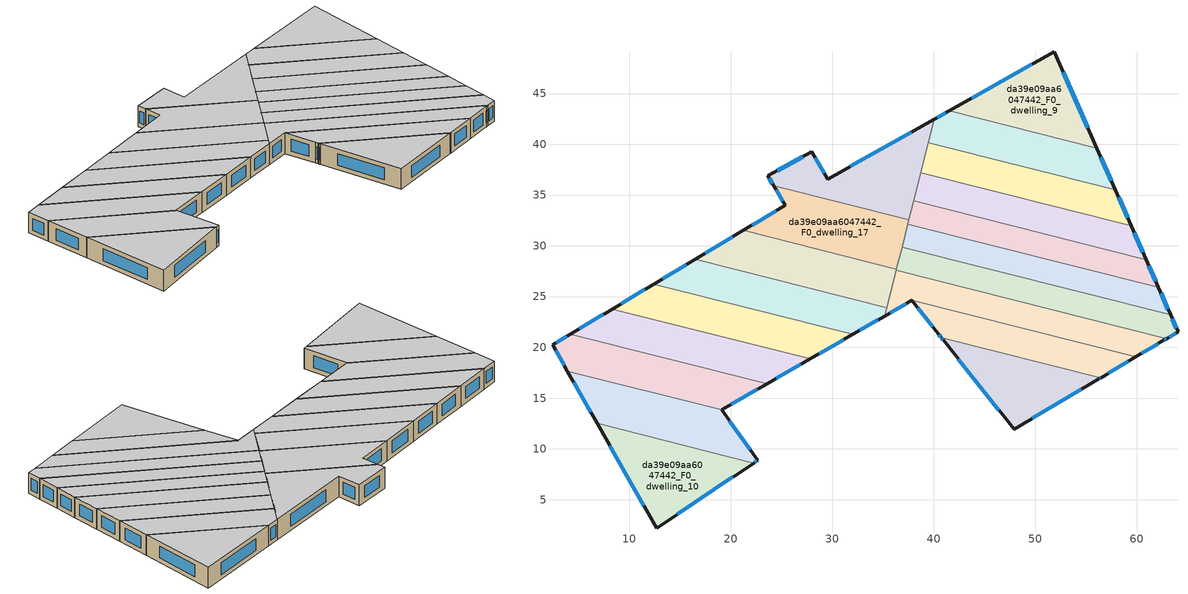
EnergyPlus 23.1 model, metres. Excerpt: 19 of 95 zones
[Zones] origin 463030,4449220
da39e09aa6047442_F0_dwelling_0
 floor ground (EU_floor_Construction): 56.43,16.98 56.37,16.95 47.92,11.92 40.93,20.74 40.83,20.87 40.78,20.93 z0
 wall outside (EU_wall_Construction): 40.78,20.93 40.83,20.87 40.93,20.74 47.92,11.92 56.37,16.95 56.43,16.98 z0:3
 wall to da39e09aa6047442_F0_dwelling_1 (EU_wall_Construction): 56.43,16.98 40.78,20.93 z0:3
 window (EU_Window_Construction): 42.43,18.85 46.43,13.81 / 40.85,20.84 40.91,20.77 / 40.79,20.92 40.82,20.88 / 56.38,16.95 56.41,16.98 / 49.73,12.99 54.56,15.87 z0.64:2.36
 ceiling to da39e09aa6047442_F1_dwelling_0 (EU_floor_Construction): 56.37,16.95 56.43,16.98 40.78,20.93 40.83,20.87 40.93,20.74 47.92,11.92 z3
da39e09aa6047442_F0_dwelling_1
 floor ground (EU_floor_Construction): 59.91,19.06 56.49,17.02 56.43,16.98 40.78,20.93 40.72,21 40.47,21.32 37.85,24.63 z0
 wall outside (EU_wall_Construction): 37.85,24.63 40.47,21.32 40.72,21 40.78,20.93 / 56.43,16.98 56.49,17.02 59.91,19.06 z0:3
 wall to da39e09aa6047442_F0_dwelling_2 (EU_wall_Construction): 59.91,19.06 37.85,24.63 z0:3
 window (EU_Window_Construction): 40.52,21.25 40.67,21.07 / 38.41,23.92 39.91,22.03 / 57.22,17.46 59.18,18.62 / 56.44,16.99 56.47,17.01 / 40.74,20.98 40.77,20.95 z0.64:2.36
 ceiling to da39e09aa6047442_F1_dwelling_1 (EU_floor_Construction): 59.91,19.06 37.85,24.63 40.47,21.32 40.72,21 40.78,20.93 56.43,16.98 56.49,17.02 z3
da39e09aa6047442_F0_dwelling_10
 floor ground (EU_floor_Construction): 22.28,8.61 12.7,2.19 6.85,12.5 z0
 wall outside (EU_wall_Construction): 6.85,12.5 12.7,2.19 22.28,8.61 z0:3
 wall to da39e09aa6047442_F0_dwelling_11 (EU_wall_Construction): 22.28,8.61 6.85,12.5 z0:3
 window (EU_Window_Construction): 14.75,3.56 20.23,7.23 / 8.1,10.29 11.44,4.4 z0.64:2.36
 ceiling to da39e09aa6047442_F1_dwelling_10 (EU_floor_Construction): 22.28,8.61 6.85,12.5 12.7,2.19 z3
da39e09aa6047442_F0_dwelling_11
 floor ground (EU_floor_Construction): 19.11,13.83 22.67,8.86 22.28,8.61 6.85,12.5 3.92,17.67 z0
 wall outside (EU_wall_Construction): 3.92,17.67 6.85,12.5 / 22.28,8.61 22.67,8.86 19.11,13.83 z0:3
 wall to da39e09aa6047442_F0_dwelling_12 (EU_wall_Construction): 19.11,13.83 3.92,17.67 z0:3
 window (EU_Window_Construction): 4.54,16.56 6.22,13.61 / 21.91,9.93 19.87,12.77 / 22.37,8.66 22.59,8.81 z0.64:2.36
 ceiling to da39e09aa6047442_F1_dwelling_11 (EU_floor_Construction): 22.67,8.86 19.11,13.83 3.92,17.67 6.85,12.5 22.28,8.61 z3
da39e09aa6047442_F0_dwelling_12
 floor ground (EU_floor_Construction): 23.59,16.41 19.11,13.83 3.92,17.67 2.45,20.25 4.21,21.31 z0
 wall outside (EU_wall_Construction): 4.21,21.31 2.45,20.25 3.92,17.67 / 19.11,13.83 23.59,16.41 z0:3
 wall to da39e09aa6047442_F0_dwelling_13 (EU_wall_Construction): 23.59,16.41 4.21,21.31 z0:3
 window (EU_Window_Construction): 3.83,21.08 2.83,20.48 / 20.07,14.39 22.63,15.86 / 2.76,19.7 3.6,18.22 z0.64:2.36
 ceiling to da39e09aa6047442_F1_dwelling_12 (EU_floor_Construction): 23.59,16.41 4.21,21.31 2.45,20.25 3.92,17.67 19.11,13.83 z3
da39e09aa6047442_F0_dwelling_13
 floor ground (EU_floor_Construction): 27.83,18.85 23.59,16.41 4.21,21.31 8.33,23.78 z0
 wall outside (EU_wall_Construction): 23.59,16.41 27.83,18.85 / 8.33,23.78 4.21,21.31 z0:3
 wall to da39e09aa6047442_F0_dwelling_14 (EU_wall_Construction): 27.83,18.85 8.33,23.78 z0:3
 window (EU_Window_Construction): 24.5,16.94 26.92,18.33 / 7.44,23.25 5.09,21.84 z0.64:2.36
 ceiling to da39e09aa6047442_F1_dwelling_13 (EU_floor_Construction): 27.83,18.85 8.33,23.78 4.21,21.31 23.59,16.41 z3
da39e09aa6047442_F0_dwelling_14
 floor ground (EU_floor_Construction): 32.04,21.28 27.83,18.85 8.33,23.78 12.42,26.23 z0
 wall outside (EU_wall_Construction): 27.83,18.85 32.04,21.28 / 12.42,26.23 8.33,23.78 z0:3
 wall to da39e09aa6047442_F0_dwelling_15 (EU_wall_Construction): 32.04,21.28 12.42,26.23 z0:3
 window (EU_Window_Construction): 28.73,19.37 31.14,20.76 / 11.54,25.71 9.2,24.3 z0.64:2.36
 ceiling to da39e09aa6047442_F1_dwelling_14 (EU_floor_Construction): 32.04,21.28 12.42,26.23 8.33,23.78 27.83,18.85 z3
da39e09aa6047442_F0_dwelling_15
 floor ground (EU_floor_Construction): 35.38,23.92 35.17,23.09 32.04,21.28 12.42,26.23 16.51,28.69 z0
 wall outside (EU_wall_Construction): 16.51,28.69 12.42,26.23 / 32.04,21.28 35.17,23.09 z0:3
 wall to da39e09aa6047442_F0_dwelling_16 (EU_wall_Construction): 35.38,23.92 16.51,28.69 z0:3
 wall to da39e09aa6047442_F0_dwelling_2 (EU_wall_Construction): 35.17,23.09 35.38,23.92 z0:3
 window (EU_Window_Construction): 15.63,28.16 13.29,26.76 / 32.71,21.67 34.5,22.7 z0.64:2.36
 ceiling to da39e09aa6047442_F1_dwelling_15 (EU_floor_Construction): 35.17,23.09 35.38,23.92 16.51,28.69 12.42,26.23 32.04,21.28 z3
da39e09aa6047442_F0_dwelling_16
 floor ground (EU_floor_Construction): 36.33,27.7 35.38,23.92 16.51,28.69 21.22,31.51 z0
 wall outside (EU_wall_Construction): 21.22,31.51 16.51,28.69 z0:3
 wall to da39e09aa6047442_F0_dwelling_17 (EU_wall_Construction): 36.33,27.7 21.22,31.51 z0:3
 wall to da39e09aa6047442_F0_dwelling_2 (EU_wall_Construction): 35.38,23.92 36.26,27.4 36.27,27.45 36.31,27.59 z0:3
 wall to da39e09aa6047442_F0_dwelling_3 (EU_wall_Construction): 36.31,27.59 36.33,27.7 z0:3
 window (EU_Window_Construction): 20.21,30.91 17.52,29.29 z0.64:2.36
 ceiling to da39e09aa6047442_F1_dwelling_16 (EU_floor_Construction): 35.38,23.92 36.33,27.7 21.22,31.51 16.51,28.69 z3
da39e09aa6047442_F0_dwelling_17
 floor ground (EU_floor_Construction): 37.56,32.57 36.33,27.7 21.22,31.51 25.37,34 24.23,35.93 z0
 wall outside (EU_wall_Construction): 24.23,35.93 25.37,34 21.22,31.51 z0:3
 wall to da39e09aa6047442_F0_dwelling_18 (EU_wall_Construction): 37.56,32.57 24.23,35.93 z0:3
 wall to da39e09aa6047442_F0_dwelling_4 (EU_wall_Construction): 36.88,29.87 37.45,32.13 z0:3
 wall to da39e09aa6047442_F0_dwelling_3 (EU_wall_Construction): 36.33,27.7 36.88,29.87 z0:3
 wall to da39e09aa6047442_F0_dwelling_5 (EU_wall_Construction): 37.45,32.13 37.56,32.57 z0:3
 window (EU_Window_Construction): 24.48,35.52 25.13,34.42 / 24.48,33.47 22.11,32.05 z0.64:2.36
 ceiling to da39e09aa6047442_F1_dwelling_17 (EU_floor_Construction): 36.33,27.7 37.56,32.57 24.23,35.93 25.37,34 21.22,31.51 z3
da39e09aa6047442_F0_dwelling_18
 floor ground (EU_floor_Construction): 40.06,42.46 37.56,32.57 24.23,35.93 23.67,36.89 28.01,39.29 29.56,36.56 z0
 wall outside (EU_wall_Construction): 40.06,42.46 29.56,36.56 28.01,39.29 23.67,36.89 24.23,35.93 z0:3
 wall to da39e09aa6047442_F0_dwelling_7 (EU_wall_Construction): 38.74,37.22 39.48,40.17 z0:3
 wall to da39e09aa6047442_F0_dwelling_5 (EU_wall_Construction): 37.56,32.57 38.03,34.42 z0:3
 wall to da39e09aa6047442_F0_dwelling_8 (EU_wall_Construction): 39.48,40.17 40.06,42.46 z0:3
 wall to da39e09aa6047442_F0_dwelling_6 (EU_wall_Construction): 38.03,34.42 38.74,37.22 z0:3
 window (EU_Window_Construction): 23.79,36.68 24.11,36.14 / 27.08,38.77 24.6,37.4 / 29.23,37.14 28.34,38.7 / 37.81,41.2 31.81,37.82 z0.64:2.36
 ceiling to da39e09aa6047442_F1_dwelling_18 (EU_floor_Construction): 37.56,32.57 40.06,42.46 29.56,36.56 28.01,39.29 23.67,36.89 24.23,35.93 z3
da39e09aa6047442_F0_dwelling_2
 floor ground (EU_floor_Construction): 62.95,20.87 62.77,20.76 62.7,20.72 59.91,19.06 37.85,24.63 35.17,23.09 36.26,27.4 36.27,27.45 36.31,27.59 z0
 wall outside (EU_wall_Construction): 59.91,19.06 62.7,20.72 62.77,20.76 62.95,20.87 / 35.17,23.09 37.85,24.63 z0:3
 wall to da39e09aa6047442_F0_dwelling_3 (EU_wall_Construction): 62.95,20.87 36.31,27.59 z0:3
 window (EU_Window_Construction): 62.8,20.78 62.91,20.85 / 62.72,20.73 62.75,20.75 / 60.51,19.42 62.11,20.37 / 35.74,23.42 37.27,24.3 z0.64:2.36
 ceiling to da39e09aa6047442_F1_dwelling_2 (EU_floor_Construction): 62.7,20.72 62.77,20.76 62.95,20.87 36.31,27.59 36.27,27.45 36.26,27.4 35.17,23.09 37.85,24.63 59.91,19.06 z3
da39e09aa6047442_F0_dwelling_3
 floor ground (EU_floor_Construction): 63.34,23.2 64.07,21.54 62.95,20.87 36.31,27.59 36.88,29.87 z0
 wall outside (EU_wall_Construction): 62.95,20.87 64.07,21.54 63.34,23.2 z0:3
 wall to da39e09aa6047442_F0_dwelling_4 (EU_wall_Construction): 63.34,23.2 36.88,29.87 z0:3
 window (EU_Window_Construction): 63.91,21.89 63.49,22.84 / 63.19,21.01 63.83,21.39 z0.64:2.36
 ceiling to da39e09aa6047442_F1_dwelling_3 (EU_floor_Construction): 64.07,21.54 63.34,23.2 36.88,29.87 36.31,27.59 62.95,20.87 z3
da39e09aa6047442_F0_dwelling_4
 floor ground (EU_floor_Construction): 62.14,25.9 63.34,23.2 36.88,29.87 37.45,32.13 z0
 wall outside (EU_wall_Construction): 63.34,23.2 62.14,25.9 z0:3
 wall to da39e09aa6047442_F0_dwelling_5 (EU_wall_Construction): 62.14,25.9 37.45,32.13 z0:3
 window (EU_Window_Construction): 63.08,23.78 62.4,25.32 z0.64:2.36
 ceiling to da39e09aa6047442_F1_dwelling_4 (EU_floor_Construction): 63.34,23.2 62.14,25.9 37.45,32.13 36.88,29.87 z3
da39e09aa6047442_F0_dwelling_5
 floor ground (EU_floor_Construction): 60.93,28.64 62.14,25.9 37.45,32.13 38.03,34.42 z0
 wall outside (EU_wall_Construction): 62.14,25.9 60.93,28.64 z0:3
 wall to da39e09aa6047442_F0_dwelling_6 (EU_wall_Construction): 60.93,28.64 38.03,34.42 z0:3
 window (EU_Window_Construction): 61.88,26.49 61.19,28.05 z0.64:2.36
 ceiling to da39e09aa6047442_F1_dwelling_5 (EU_floor_Construction): 62.14,25.9 60.93,28.64 38.03,34.42 37.45,32.13 z3
da39e09aa6047442_F0_dwelling_6
 floor ground (EU_floor_Construction): 59.45,31.99 60.93,28.64 38.03,34.42 38.74,37.22 z0
 wall outside (EU_wall_Construction): 60.93,28.64 59.45,31.99 z0:3
 wall to da39e09aa6047442_F0_dwelling_7 (EU_wall_Construction): 59.45,31.99 38.74,37.22 z0:3
 window (EU_Window_Construction): 60.61,29.36 59.77,31.27 z0.64:2.36
 ceiling to da39e09aa6047442_F1_dwelling_6 (EU_floor_Construction): 60.93,28.64 59.45,31.99 38.74,37.22 38.03,34.42 z3
da39e09aa6047442_F0_dwelling_7
 floor ground (EU_floor_Construction): 57.89,35.52 59.45,31.99 38.74,37.22 39.48,40.17 z0
 wall outside (EU_wall_Construction): 59.45,31.99 57.89,35.52 z0:3
 wall to da39e09aa6047442_F0_dwelling_8 (EU_wall_Construction): 57.89,35.52 39.48,40.17 z0:3
 window (EU_Window_Construction): 59.12,32.75 58.22,34.76 z0.64:2.36
 ceiling to da39e09aa6047442_F1_dwelling_7 (EU_floor_Construction): 59.45,31.99 57.89,35.52 39.48,40.17 38.74,37.22 z3
da39e09aa6047442_F0_dwelling_8
 floor ground (EU_floor_Construction): 56.08,39.62 57.89,35.52 39.48,40.17 40.06,42.46 41.53,43.29 z0
 wall outside (EU_wall_Construction): 41.53,43.29 40.06,42.46 / 57.89,35.52 56.08,39.62 z0:3
 wall to da39e09aa6047442_F0_dwelling_9 (EU_wall_Construction): 56.08,39.62 41.53,43.29 z0:3
 window (EU_Window_Construction): 41.21,43.11 40.37,42.64 / 57.5,36.4 56.47,38.74 z0.64:2.36
 ceiling to da39e09aa6047442_F1_dwelling_8 (EU_floor_Construction): 57.89,35.52 56.08,39.62 41.53,43.29 40.06,42.46 39.48,40.17 z3
da39e09aa6047442_F0_dwelling_9
 floor ground (EU_floor_Construction): 51.89,49.11 56.08,39.62 41.53,43.29 z0
 wall outside (EU_wall_Construction): 56.08,39.62 51.89,49.11 41.53,43.29 z0:3
 window (EU_Window_Construction): 55.18,41.65 52.78,47.08 / 49.67,47.87 43.75,44.54 z0.64:2.36
 ceiling to da39e09aa6047442_F1_dwelling_9 (EU_floor_Construction): 56.08,39.62 51.89,49.11 41.53,43.29 z3
[Building]
EU S2 Campaign: North Axis=0; Terrain=City; Solar Distribution=FullExterior
[Site:Location]
Yerevan-Zvartnots.Intl.AP: Latitude=40.15; Longitude=44.383; Time Zone=4; Elevation=854
[SizingPeriod:WeatherFileDays]
AnnualSizingPeriod: Begin Month=1; Begin Day of Month=1; End Month=12; End Day of Month=31; Day of Week for Start Day=Monday; Use Weather File Daylight Saving Period=No; Use Weather File Rain and Snow Indicators=No
[MATERIAL]
EU_InternalMass_Material: Roughness=MediumRough; Thickness=0.1; Conductivity=1; Density=1800; Specific Heat=900; Thermal Absorptance=0.9; Solar Absorptance=0.7; Visible Absorptance=0.7
[MATERIAL:NOMASS] Roughness=MediumRough; Thermal Absorptance=0.9; Solar Absorptance=0.7; Visible Absorptance=0.7
Name | Thermal Resistance
EU_wall_NoMass | 1.05043
EU_floor_NoMass | 0.478065
[WINDOWMATERIAL:SIMPLEGLAZINGSYSTEM]
EU_Window_SimpleGlazing: UFactor=2.5566; Solar Heat Gain Coefficient=0.75; Visible Transmittance=0.75
[CONSTRUCTION]
EU_wall_Construction: EU_wall_NoMass
EU_floor_Construction: EU_floor_NoMass
EU_Window_Construction: EU_Window_SimpleGlazing
EU_InternalMass_Construction: EU_InternalMass_Material
[ZONE] Type=1; Multiplier=1; Ceiling Height=autocalculate; Floor Area=autocalculate; Part of Total Floor Area=Yes
Name | Volume
da39e09aa6047442_F0_dwelling_0 | 169.355
da39e09aa6047442_F0_dwelling_1 | 167.295
da39e09aa6047442_F0_dwelling_10 | 204.677
da39e09aa6047442_F0_dwelling_11 | 207.657
da39e09aa6047442_F0_dwelling_12 | 201.712
da39e09aa6047442_F0_dwelling_13 | 204.676
da39e09aa6047442_F0_dwelling_14 | 204.683
da39e09aa6047442_F0_dwelling_15 | 204.699
da39e09aa6047442_F0_dwelling_16 | 204.704
da39e09aa6047442_F0_dwelling_17 | 204.649
da39e09aa6047442_F0_dwelling_18 | 204.697
da39e09aa6047442_F0_dwelling_2 | 203.599
da39e09aa6047442_F0_dwelling_3 | 196.651
da39e09aa6047442_F0_dwelling_4 | 184.208
da39e09aa6047442_F0_dwelling_5 | 173.828
da39e09aa6047442_F0_dwelling_6 | 194.63
da39e09aa6047442_F0_dwelling_7 | 184.186
da39e09aa6047442_F0_dwelling_8 | 184.248
da39e09aa6047442_F0_dwelling_9 | 184.211
[INTERNALMASS] Construction=EU_InternalMass_Construction
Name | Zone or ZoneList | Surface Area
da39e09aa6047442_F0_dwelling_0_EU_InternalMass | da39e09aa6047442_F0_dwelling_0 | 56.4564
da39e09aa6047442_F0_dwelling_1_EU_InternalMass | da39e09aa6047442_F0_dwelling_1 | 55.7566
da39e09aa6047442_F0_dwelling_2_EU_InternalMass | da39e09aa6047442_F0_dwelling_2 | 67.8795
da39e09aa6047442_F0_dwelling_3_EU_InternalMass | da39e09aa6047442_F0_dwelling_3 | 65.5353
da39e09aa6047442_F0_dwelling_4_EU_InternalMass | da39e09aa6047442_F0_dwelling_4 | 61.4027
da39e09aa6047442_F0_dwelling_5_EU_InternalMass | da39e09aa6047442_F0_dwelling_5 | 57.9426
da39e09aa6047442_F0_dwelling_6_EU_InternalMass | da39e09aa6047442_F0_dwelling_6 | 64.8764
da39e09aa6047442_F0_dwelling_7_EU_InternalMass | da39e09aa6047442_F0_dwelling_7 | 61.3953
da39e09aa6047442_F0_dwelling_8_EU_InternalMass | da39e09aa6047442_F0_dwelling_8 | 61.4159
da39e09aa6047442_F0_dwelling_9_EU_InternalMass | da39e09aa6047442_F0_dwelling_9 | 61.4037
da39e09aa6047442_F0_dwelling_10_EU_InternalMass | da39e09aa6047442_F0_dwelling_10 | 68.2257
da39e09aa6047442_F0_dwelling_11_EU_InternalMass | da39e09aa6047442_F0_dwelling_11 | 69.2189
da39e09aa6047442_F0_dwelling_12_EU_InternalMass | da39e09aa6047442_F0_dwelling_12 | 67.2371
da39e09aa6047442_F0_dwelling_13_EU_InternalMass | da39e09aa6047442_F0_dwelling_13 | 68.2254
da39e09aa6047442_F0_dwelling_14_EU_InternalMass | da39e09aa6047442_F0_dwelling_14 | 68.2276
da39e09aa6047442_F0_dwelling_15_EU_InternalMass | da39e09aa6047442_F0_dwelling_15 | 68.2331
da39e09aa6047442_F0_dwelling_16_EU_InternalMass | da39e09aa6047442_F0_dwelling_16 | 68.2347
da39e09aa6047442_F0_dwelling_17_EU_InternalMass | da39e09aa6047442_F0_dwelling_17 | 68.2166
da39e09aa6047442_F0_dwelling_18_EU_InternalMass | da39e09aa6047442_F0_dwelling_18 | 68.2321
[OTHEREQUIPMENT] Fuel Type=Electricity; Design Level Calculation Method=Watts/Area; Power per Zone Floor Area=1; Fraction Latent=0; Fraction Radiant=0; Fraction Lost=0; Carbon Dioxide Generation Rate=0; EndUse Subcategory=EU_Step8_InternalGains
Name | Zone or ZoneList or Space or SpaceList | Schedule
EU_Step8_InternalGain_da39e09aa6047442_F0_dwelling_0_f000 | da39e09aa6047442_F0_dwelling_0 | EU_Step8_GainSchedule_da39e09aa6047442_F0_dwelling_0_f000
EU_Step8_InternalGain_da39e09aa6047442_F0_dwelling_1_f000 | da39e09aa6047442_F0_dwelling_1 | EU_Step8_GainSchedule_da39e09aa6047442_F0_dwelling_1_f000
EU_Step8_InternalGain_da39e09aa6047442_F0_dwelling_2_f000 | da39e09aa6047442_F0_dwelling_2 | EU_Step8_GainSchedule_da39e09aa6047442_F0_dwelling_2_f000
EU_Step8_InternalGain_da39e09aa6047442_F0_dwelling_3_f000 | da39e09aa6047442_F0_dwelling_3 | EU_Step8_GainSchedule_da39e09aa6047442_F0_dwelling_3_f000
EU_Step8_InternalGain_da39e09aa6047442_F0_dwelling_4_f000 | da39e09aa6047442_F0_dwelling_4 | EU_Step8_GainSchedule_da39e09aa6047442_F0_dwelling_4_f000
EU_Step8_InternalGain_da39e09aa6047442_F0_dwelling_5_f000 | da39e09aa6047442_F0_dwelling_5 | EU_Step8_GainSchedule_da39e09aa6047442_F0_dwelling_5_f000
EU_Step8_InternalGain_da39e09aa6047442_F0_dwelling_6_f000 | da39e09aa6047442_F0_dwelling_6 | EU_Step8_GainSchedule_da39e09aa6047442_F0_dwelling_6_f000
EU_Step8_InternalGain_da39e09aa6047442_F0_dwelling_7_f000 | da39e09aa6047442_F0_dwelling_7 | EU_Step8_GainSchedule_da39e09aa6047442_F0_dwelling_7_f000
EU_Step8_InternalGain_da39e09aa6047442_F0_dwelling_8_f000 | da39e09aa6047442_F0_dwelling_8 | EU_Step8_GainSchedule_da39e09aa6047442_F0_dwelling_8_f000
EU_Step8_InternalGain_da39e09aa6047442_F0_dwelling_9_f000 | da39e09aa6047442_F0_dwelling_9 | EU_Step8_GainSchedule_da39e09aa6047442_F0_dwelling_9_f000
EU_Step8_InternalGain_da39e09aa6047442_F0_dwelling_10_f000 | da39e09aa6047442_F0_dwelling_10 | EU_Step8_GainSchedule_da39e09aa6047442_F0_dwelling_10_f000
EU_Step8_InternalGain_da39e09aa6047442_F0_dwelling_11_f000 | da39e09aa6047442_F0_dwelling_11 | EU_Step8_GainSchedule_da39e09aa6047442_F0_dwelling_11_f000
EU_Step8_InternalGain_da39e09aa6047442_F0_dwelling_12_f000 | da39e09aa6047442_F0_dwelling_12 | EU_Step8_GainSchedule_da39e09aa6047442_F0_dwelling_12_f000
EU_Step8_InternalGain_da39e09aa6047442_F0_dwelling_13_f000 | da39e09aa6047442_F0_dwelling_13 | EU_Step8_GainSchedule_da39e09aa6047442_F0_dwelling_13_f000
EU_Step8_InternalGain_da39e09aa6047442_F0_dwelling_14_f000 | da39e09aa6047442_F0_dwelling_14 | EU_Step8_GainSchedule_da39e09aa6047442_F0_dwelling_14_f000
EU_Step8_InternalGain_da39e09aa6047442_F0_dwelling_15_f000 | da39e09aa6047442_F0_dwelling_15 | EU_Step8_GainSchedule_da39e09aa6047442_F0_dwelling_15_f000
EU_Step8_InternalGain_da39e09aa6047442_F0_dwelling_16_f000 | da39e09aa6047442_F0_dwelling_16 | EU_Step8_GainSchedule_da39e09aa6047442_F0_dwelling_16_f000
EU_Step8_InternalGain_da39e09aa6047442_F0_dwelling_17_f000 | da39e09aa6047442_F0_dwelling_17 | EU_Step8_GainSchedule_da39e09aa6047442_F0_dwelling_17_f000
EU_Step8_InternalGain_da39e09aa6047442_F0_dwelling_18_f000 | da39e09aa6047442_F0_dwelling_18 | EU_Step8_GainSchedule_da39e09aa6047442_F0_dwelling_18_f000
[ZONEVENTILATION:DESIGNFLOWRATE] Schedule=EU_AlwaysOn; Design Flow Rate Calculation Method=AirChanges/Hour; Air Changes per Hour=0.557805; Ventilation Type=Natural; Fan Pressure Rise=0; Fan Total Efficiency=1; Constant Term Coefficient=1; Temperature Term Coefficient=0; Velocity Term Coefficient=0; Velocity Squared Term Coefficient=0; Minimum Indoor Temperature=-100; Maximum Indoor Temperature=100; Delta Temperature=-100; Minimum Outdoor Temperature=-100; Maximum Outdoor Temperature=100; Maximum Wind Speed=40
Name | Zone or ZoneList or Space or SpaceList
EU_ConstantAir_da39e09aa6047442_F0_dwelling_0 | da39e09aa6047442_F0_dwelling_0
EU_ConstantAir_da39e09aa6047442_F0_dwelling_1 | da39e09aa6047442_F0_dwelling_1
EU_ConstantAir_da39e09aa6047442_F0_dwelling_2 | da39e09aa6047442_F0_dwelling_2
EU_ConstantAir_da39e09aa6047442_F0_dwelling_3 | da39e09aa6047442_F0_dwelling_3
EU_ConstantAir_da39e09aa6047442_F0_dwelling_4 | da39e09aa6047442_F0_dwelling_4
EU_ConstantAir_da39e09aa6047442_F0_dwelling_5 | da39e09aa6047442_F0_dwelling_5
EU_ConstantAir_da39e09aa6047442_F0_dwelling_6 | da39e09aa6047442_F0_dwelling_6
EU_ConstantAir_da39e09aa6047442_F0_dwelling_7 | da39e09aa6047442_F0_dwelling_7
EU_ConstantAir_da39e09aa6047442_F0_dwelling_8 | da39e09aa6047442_F0_dwelling_8
EU_ConstantAir_da39e09aa6047442_F0_dwelling_9 | da39e09aa6047442_F0_dwelling_9
EU_ConstantAir_da39e09aa6047442_F0_dwelling_10 | da39e09aa6047442_F0_dwelling_10
EU_ConstantAir_da39e09aa6047442_F0_dwelling_11 | da39e09aa6047442_F0_dwelling_11
EU_ConstantAir_da39e09aa6047442_F0_dwelling_12 | da39e09aa6047442_F0_dwelling_12
EU_ConstantAir_da39e09aa6047442_F0_dwelling_13 | da39e09aa6047442_F0_dwelling_13
EU_ConstantAir_da39e09aa6047442_F0_dwelling_14 | da39e09aa6047442_F0_dwelling_14
EU_ConstantAir_da39e09aa6047442_F0_dwelling_15 | da39e09aa6047442_F0_dwelling_15
EU_ConstantAir_da39e09aa6047442_F0_dwelling_16 | da39e09aa6047442_F0_dwelling_16
EU_ConstantAir_da39e09aa6047442_F0_dwelling_17 | da39e09aa6047442_F0_dwelling_17
EU_ConstantAir_da39e09aa6047442_F0_dwelling_18 | da39e09aa6047442_F0_dwelling_18
[HVACTEMPLATE:THERMOSTAT] Constant Heating Setpoint=20; Constant Cooling Setpoint=50
EU_HeatOnly_da39e09aa6047442_F0_dwelling_0; EU_HeatOnly_da39e09aa6047442_F0_dwelling_1; EU_HeatOnly_da39e09aa6047442_F0_dwelling_2; EU_HeatOnly_da39e09aa6047442_F0_dwelling_3; EU_HeatOnly_da39e09aa6047442_F0_dwelling_4; EU_HeatOnly_da39e09aa6047442_F0_dwelling_5; EU_HeatOnly_da39e09aa6047442_F0_dwelling_6; EU_HeatOnly_da39e09aa6047442_F0_dwelling_7; EU_HeatOnly_da39e09aa6047442_F0_dwelling_8; EU_HeatOnly_da39e09aa6047442_F0_dwelling_9; EU_HeatOnly_da39e09aa6047442_F0_dwelling_10; EU_HeatOnly_da39e09aa6047442_F0_dwelling_11; EU_HeatOnly_da39e09aa6047442_F0_dwelling_12; EU_HeatOnly_da39e09aa6047442_F0_dwelling_13; EU_HeatOnly_da39e09aa6047442_F0_dwelling_14; EU_HeatOnly_da39e09aa6047442_F0_dwelling_15; EU_HeatOnly_da39e09aa6047442_F0_dwelling_16; EU_HeatOnly_da39e09aa6047442_F0_dwelling_17; EU_HeatOnly_da39e09aa6047442_F0_dwelling_18; EU_HeatOnly_da39e09aa6047442_F1_dwelling_0; EU_HeatOnly_da39e09aa6047442_F1_dwelling_1; EU_HeatOnly_da39e09aa6047442_F1_dwelling_2; EU_HeatOnly_da39e09aa6047442_F1_dwelling_3; EU_HeatOnly_da39e09aa6047442_F1_dwelling_4; EU_HeatOnly_da39e09aa6047442_F1_dwelling_5; EU_HeatOnly_da39e09aa6047442_F1_dwelling_6; EU_HeatOnly_da39e09aa6047442_F1_dwelling_7; EU_HeatOnly_da39e09aa6047442_F1_dwelling_8; EU_HeatOnly_da39e09aa6047442_F1_dwelling_9; EU_HeatOnly_da39e09aa6047442_F1_dwelling_10; EU_HeatOnly_da39e09aa6047442_F1_dwelling_11; EU_HeatOnly_da39e09aa6047442_F1_dwelling_12; EU_HeatOnly_da39e09aa6047442_F1_dwelling_13; EU_HeatOnly_da39e09aa6047442_F1_dwelling_14; EU_HeatOnly_da39e09aa6047442_F1_dwelling_15; EU_HeatOnly_da39e09aa6047442_F1_dwelling_16; EU_HeatOnly_da39e09aa6047442_F1_dwelling_17; EU_HeatOnly_da39e09aa6047442_F1_dwelling_18; EU_HeatOnly_da39e09aa6047442_F2_dwelling_0; EU_HeatOnly_da39e09aa6047442_F2_dwelling_1; EU_HeatOnly_da39e09aa6047442_F2_dwelling_2; EU_HeatOnly_da39e09aa6047442_F2_dwelling_3; EU_HeatOnly_da39e09aa6047442_F2_dwelling_4; EU_HeatOnly_da39e09aa6047442_F2_dwelling_5; EU_HeatOnly_da39e09aa6047442_F2_dwelling_6; EU_HeatOnly_da39e09aa6047442_F2_dwelling_7; EU_HeatOnly_da39e09aa6047442_F2_dwelling_8; EU_HeatOnly_da39e09aa6047442_F2_dwelling_9; EU_HeatOnly_da39e09aa6047442_F2_dwelling_10; EU_HeatOnly_da39e09aa6047442_F2_dwelling_11; EU_HeatOnly_da39e09aa6047442_F2_dwelling_12; EU_HeatOnly_da39e09aa6047442_F2_dwelling_13; EU_HeatOnly_da39e09aa6047442_F2_dwelling_14; EU_HeatOnly_da39e09aa6047442_F2_dwelling_15; EU_HeatOnly_da39e09aa6047442_F2_dwelling_16; EU_HeatOnly_da39e09aa6047442_F2_dwelling_17; EU_HeatOnly_da39e09aa6047442_F2_dwelling_18; EU_HeatOnly_da39e09aa6047442_F3_dwelling_0; EU_HeatOnly_da39e09aa6047442_F3_dwelling_1; EU_HeatOnly_da39e09aa6047442_F3_dwelling_2; EU_HeatOnly_da39e09aa6047442_F3_dwelling_3; EU_HeatOnly_da39e09aa6047442_F3_dwelling_4; EU_HeatOnly_da39e09aa6047442_F3_dwelling_5; EU_HeatOnly_da39e09aa6047442_F3_dwelling_6; EU_HeatOnly_da39e09aa6047442_F3_dwelling_7; EU_HeatOnly_da39e09aa6047442_F3_dwelling_8; EU_HeatOnly_da39e09aa6047442_F3_dwelling_9; EU_HeatOnly_da39e09aa6047442_F3_dwelling_10; EU_HeatOnly_da39e09aa6047442_F3_dwelling_11; EU_HeatOnly_da39e09aa6047442_F3_dwelling_12; EU_HeatOnly_da39e09aa6047442_F3_dwelling_13; EU_HeatOnly_da39e09aa6047442_F3_dwelling_14; EU_HeatOnly_da39e09aa6047442_F3_dwelling_15; EU_HeatOnly_da39e09aa6047442_F3_dwelling_16; EU_HeatOnly_da39e09aa6047442_F3_dwelling_17; EU_HeatOnly_da39e09aa6047442_F3_dwelling_18; EU_HeatOnly_da39e09aa6047442_F4_dwelling_0; EU_HeatOnly_da39e09aa6047442_F4_dwelling_1; EU_HeatOnly_da39e09aa6047442_F4_dwelling_2; EU_HeatOnly_da39e09aa6047442_F4_dwelling_3; EU_HeatOnly_da39e09aa6047442_F4_dwelling_4; EU_HeatOnly_da39e09aa6047442_F4_dwelling_5; EU_HeatOnly_da39e09aa6047442_F4_dwelling_6; EU_HeatOnly_da39e09aa6047442_F4_dwelling_7; EU_HeatOnly_da39e09aa6047442_F4_dwelling_8; EU_HeatOnly_da39e09aa6047442_F4_dwelling_9; EU_HeatOnly_da39e09aa6047442_F4_dwelling_10; EU_HeatOnly_da39e09aa6047442_F4_dwelling_11; EU_HeatOnly_da39e09aa6047442_F4_dwelling_12; EU_HeatOnly_da39e09aa6047442_F4_dwelling_13; EU_HeatOnly_da39e09aa6047442_F4_dwelling_14; EU_HeatOnly_da39e09aa6047442_F4_dwelling_15; EU_HeatOnly_da39e09aa6047442_F4_dwelling_16; EU_HeatOnly_da39e09aa6047442_F4_dwelling_17; EU_HeatOnly_da39e09aa6047442_F4_dwelling_18
[HVACTEMPLATE:ZONE:IDEALLOADSAIRSYSTEM] System Availability Schedule=EU_AlwaysOn; Maximum Heating Supply Air Temperature=50; Minimum Cooling Supply Air Temperature=13; Maximum Heating Supply Air Humidity Ratio=0.0156; Minimum Cooling Supply Air Humidity Ratio=0.0077; Heating Limit=NoLimit; Cooling Limit=NoLimit; Heating Availability Schedule=EU_AlwaysOn; Cooling Availability Schedule=EU_CoolingOff; Dehumidification Control Type=ConstantSensibleHeatRatio; Cooling Sensible Heat Ratio=0.7; Dehumidification Setpoint=60; Humidification Control Type=None; Humidification Setpoint=30; Outdoor Air Method=None; Outdoor Air Flow Rate per Person=0.00944; Outdoor Air Flow Rate per Zone Floor Area=0; Outdoor Air Flow Rate per Zone=0; Demand Controlled Ventilation Type=None; Outdoor Air Economizer Type=NoEconomizer; Heat Recovery Type=None; Sensible Heat Recovery Effectiveness=0.7; Latent Heat Recovery Effectiveness=0.65
Name | Template Thermostat
da39e09aa6047442_F0_dwelling_0 | EU_HeatOnly_da39e09aa6047442_F0_dwelling_0
da39e09aa6047442_F0_dwelling_1 | EU_HeatOnly_da39e09aa6047442_F0_dwelling_1
da39e09aa6047442_F0_dwelling_2 | EU_HeatOnly_da39e09aa6047442_F0_dwelling_2
da39e09aa6047442_F0_dwelling_3 | EU_HeatOnly_da39e09aa6047442_F0_dwelling_3
da39e09aa6047442_F0_dwelling_4 | EU_HeatOnly_da39e09aa6047442_F0_dwelling_4
da39e09aa6047442_F0_dwelling_5 | EU_HeatOnly_da39e09aa6047442_F0_dwelling_5
da39e09aa6047442_F0_dwelling_6 | EU_HeatOnly_da39e09aa6047442_F0_dwelling_6
da39e09aa6047442_F0_dwelling_7 | EU_HeatOnly_da39e09aa6047442_F0_dwelling_7
da39e09aa6047442_F0_dwelling_8 | EU_HeatOnly_da39e09aa6047442_F0_dwelling_8
da39e09aa6047442_F0_dwelling_9 | EU_HeatOnly_da39e09aa6047442_F0_dwelling_9
da39e09aa6047442_F0_dwelling_10 | EU_HeatOnly_da39e09aa6047442_F0_dwelling_10
da39e09aa6047442_F0_dwelling_11 | EU_HeatOnly_da39e09aa6047442_F0_dwelling_11
da39e09aa6047442_F0_dwelling_12 | EU_HeatOnly_da39e09aa6047442_F0_dwelling_12
da39e09aa6047442_F0_dwelling_13 | EU_HeatOnly_da39e09aa6047442_F0_dwelling_13
da39e09aa6047442_F0_dwelling_14 | EU_HeatOnly_da39e09aa6047442_F0_dwelling_14
da39e09aa6047442_F0_dwelling_15 | EU_HeatOnly_da39e09aa6047442_F0_dwelling_15
da39e09aa6047442_F0_dwelling_16 | EU_HeatOnly_da39e09aa6047442_F0_dwelling_16
da39e09aa6047442_F0_dwelling_17 | EU_HeatOnly_da39e09aa6047442_F0_dwelling_17
da39e09aa6047442_F0_dwelling_18 | EU_HeatOnly_da39e09aa6047442_F0_dwelling_18
[SIZING:ZONE] Zone Cooling Design Supply Air Temperature Input Method=SupplyAirTemperature; Zone Cooling Design Supply Air Temperature=13; Zone Heating Design Supply Air Temperature Input Method=SupplyAirTemperature; Zone Heating Design Supply Air Temperature=50; Zone Cooling Design Supply Air Humidity Ratio=0.008; Zone Heating Design Supply Air Humidity Ratio=0.008; Cooling Design Air Flow Method=DesignDay; Cooling Design Air Flow Rate=0; Cooling Minimum Air Flow per Zone Floor Area=0.000762; Cooling Minimum Air Flow=0; Cooling Minimum Air Flow Fraction=0.2; Heating Design Air Flow Method=DesignDay; Heating Design Air Flow Rate=0; Heating Maximum Air Flow per Zone Floor Area=0.002032; Heating Maximum Air Flow=0.141576; Heating Maximum Air Flow Fraction=0.3; Account for Dedicated Outdoor Air System=No; Dedicated Outdoor Air System Control Strategy=NeutralSupplyAir; Dedicated Outdoor Air Low Setpoint Temperature for Design=autosize; Dedicated Outdoor Air High Setpoint Temperature for Design=autosize; Zone Load Sizing Method=Sensible Load Only No Latent Load; Zone Latent Cooling Design Supply Air Humidity Ratio Input Method=HumidityRatioDifference; Zone Cooling Design Supply Air Humidity Ratio Difference=0.005; Zone Latent Heating Design Supply Air Humidity Ratio Input Method=HumidityRatioDifference; Zone Humidification Design Supply Air Humidity Ratio Difference=0.005
da39e09aa6047442_F0_dwelling_0; da39e09aa6047442_F0_dwelling_1; da39e09aa6047442_F0_dwelling_2; da39e09aa6047442_F0_dwelling_3; da39e09aa6047442_F0_dwelling_4; da39e09aa6047442_F0_dwelling_5; da39e09aa6047442_F0_dwelling_6; da39e09aa6047442_F0_dwelling_7; da39e09aa6047442_F0_dwelling_8; da39e09aa6047442_F0_dwelling_9; da39e09aa6047442_F0_dwelling_10; da39e09aa6047442_F0_dwelling_11; da39e09aa6047442_F0_dwelling_12; da39e09aa6047442_F0_dwelling_13; da39e09aa6047442_F0_dwelling_14; da39e09aa6047442_F0_dwelling_15; da39e09aa6047442_F0_dwelling_16; da39e09aa6047442_F0_dwelling_17; da39e09aa6047442_F0_dwelling_18
[SCHEDULE:CONSTANT]
Name | Hourly Value
EU_AlwaysOn | 1
EU_CoolingOff | 0
[SCHEDULE:FILE] Column Number=1; Rows to Skip at Top=0; Number of Hours of Data=8760; Column Separator=Comma; Interpolate to Timestep=No; Minutes per Item=60; Adjust Schedule for Daylight Savings=Yes
Name | File
EU_Step8_GainSchedule_da39e09aa6047442_F0_dwelling_0_f000 | ../../schedules/da39e09aa6047442/da39e09aa6047442_F0_dwelling_0_f000_gain.csv
EU_Step8_GainSchedule_da39e09aa6047442_F0_dwelling_1_f000 | ../../schedules/da39e09aa6047442/da39e09aa6047442_F0_dwelling_1_f000_gain.csv
EU_Step8_GainSchedule_da39e09aa6047442_F0_dwelling_2_f000 | ../../schedules/da39e09aa6047442/da39e09aa6047442_F0_dwelling_2_f000_gain.csv
EU_Step8_GainSchedule_da39e09aa6047442_F0_dwelling_3_f000 | ../../schedules/da39e09aa6047442/da39e09aa6047442_F0_dwelling_3_f000_gain.csv
EU_Step8_GainSchedule_da39e09aa6047442_F0_dwelling_4_f000 | ../../schedules/da39e09aa6047442/da39e09aa6047442_F0_dwelling_4_f000_gain.csv
EU_Step8_GainSchedule_da39e09aa6047442_F0_dwelling_5_f000 | ../../schedules/da39e09aa6047442/da39e09aa6047442_F0_dwelling_5_f000_gain.csv
EU_Step8_GainSchedule_da39e09aa6047442_F0_dwelling_6_f000 | ../../schedules/da39e09aa6047442/da39e09aa6047442_F0_dwelling_6_f000_gain.csv
EU_Step8_GainSchedule_da39e09aa6047442_F0_dwelling_7_f000 | ../../schedules/da39e09aa6047442/da39e09aa6047442_F0_dwelling_7_f000_gain.csv
EU_Step8_GainSchedule_da39e09aa6047442_F0_dwelling_8_f000 | ../../schedules/da39e09aa6047442/da39e09aa6047442_F0_dwelling_8_f000_gain.csv
EU_Step8_GainSchedule_da39e09aa6047442_F0_dwelling_9_f000 | ../../schedules/da39e09aa6047442/da39e09aa6047442_F0_dwelling_9_f000_gain.csv
EU_Step8_GainSchedule_da39e09aa6047442_F0_dwelling_10_f000 | ../../schedules/da39e09aa6047442/da39e09aa6047442_F0_dwelling_10_f000_gain.csv
EU_Step8_GainSchedule_da39e09aa6047442_F0_dwelling_11_f000 | ../../schedules/da39e09aa6047442/da39e09aa6047442_F0_dwelling_11_f000_gain.csv
EU_Step8_GainSchedule_da39e09aa6047442_F0_dwelling_12_f000 | ../../schedules/da39e09aa6047442/da39e09aa6047442_F0_dwelling_12_f000_gain.csv
EU_Step8_GainSchedule_da39e09aa6047442_F0_dwelling_13_f000 | ../../schedules/da39e09aa6047442/da39e09aa6047442_F0_dwelling_13_f000_gain.csv
EU_Step8_GainSchedule_da39e09aa6047442_F0_dwelling_14_f000 | ../../schedules/da39e09aa6047442/da39e09aa6047442_F0_dwelling_14_f000_gain.csv
EU_Step8_GainSchedule_da39e09aa6047442_F0_dwelling_15_f000 | ../../schedules/da39e09aa6047442/da39e09aa6047442_F0_dwelling_15_f000_gain.csv
EU_Step8_GainSchedule_da39e09aa6047442_F0_dwelling_16_f000 | ../../schedules/da39e09aa6047442/da39e09aa6047442_F0_dwelling_16_f000_gain.csv
EU_Step8_GainSchedule_da39e09aa6047442_F0_dwelling_17_f000 | ../../schedules/da39e09aa6047442/da39e09aa6047442_F0_dwelling_17_f000_gain.csv
EU_Step8_GainSchedule_da39e09aa6047442_F0_dwelling_18_f000 | ../../schedules/da39e09aa6047442/da39e09aa6047442_F0_dwelling_18_f000_gain.csv
